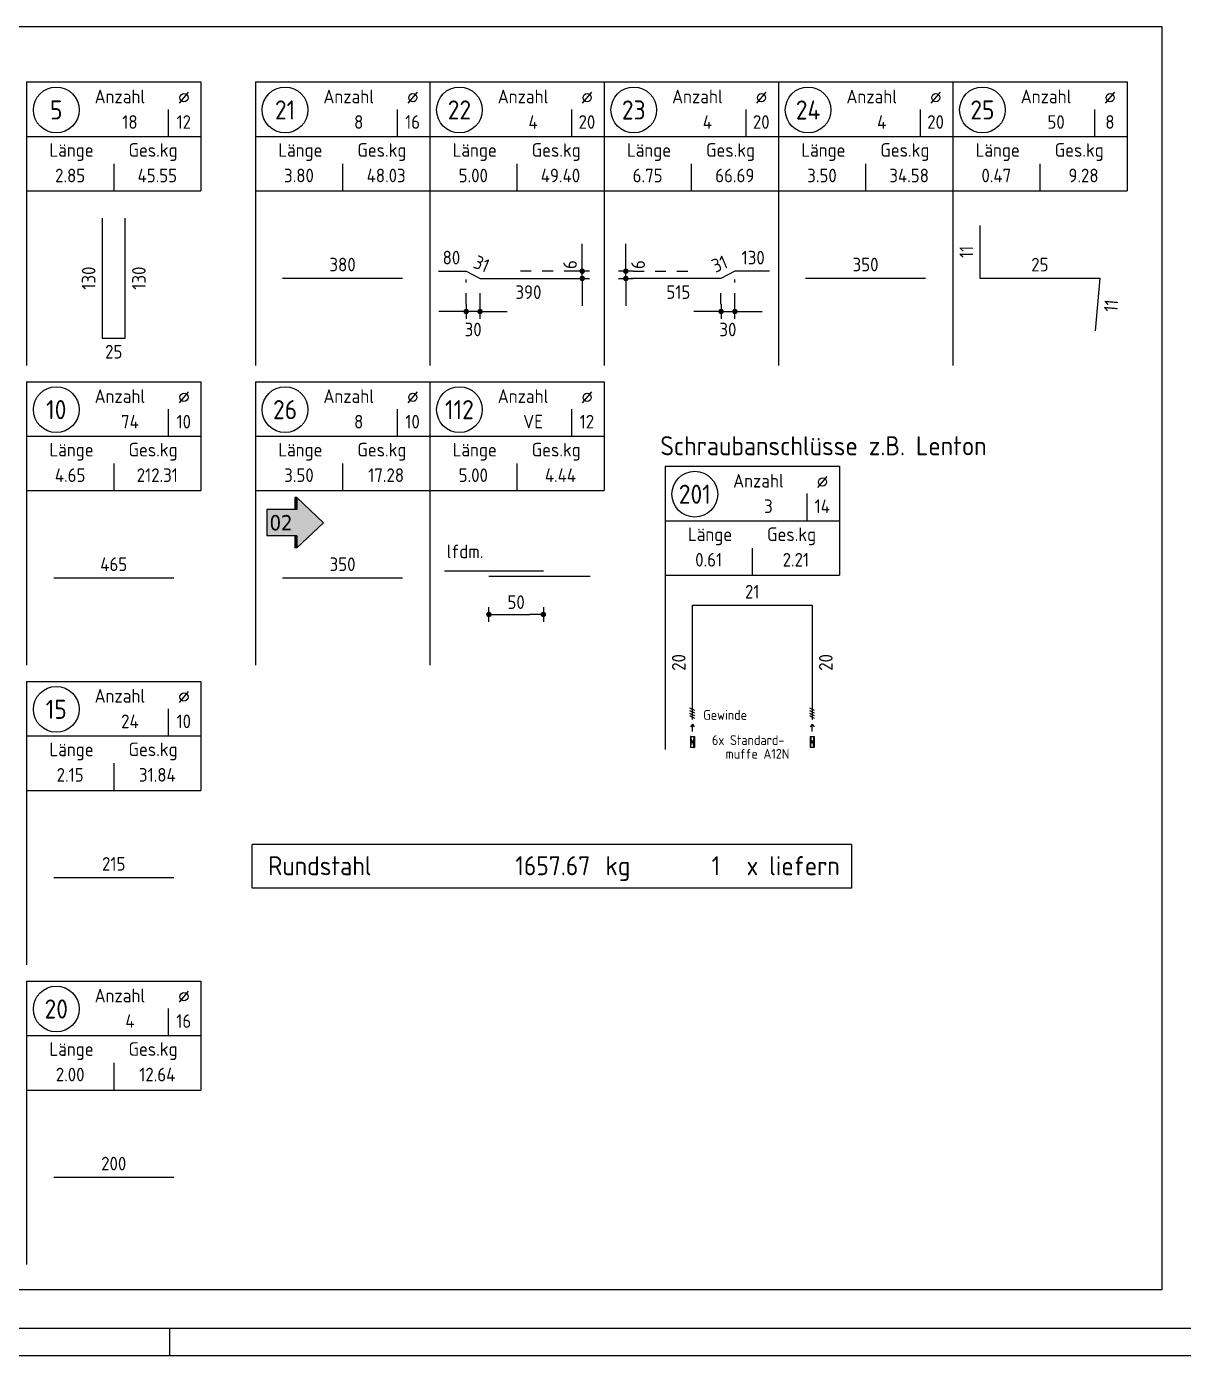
# Model space of a CAD drawing. Extents: x 44 to 147, y 26 to 69.
# Drawn here: x 92.52 to 103.14, y 36.03 to 48.22 of the extents above; entities that cross this region are included whole.
import ezdxf
from ezdxf.enums import TextEntityAlignment as Align

# ---------------------------------------------------------------- set-up
doc = ezdxf.new("R2010")
doc.units = 0
doc.header["$LTSCALE"] = 0.5
doc.linetypes.add('AUSGEZOGEN', pattern=[1000.01, 1000, 0.01])
doc.linetypes.add('HIDDEN4', pattern=[0.12, 0.02, -0.1])
for name, color, linetype in [('grau_hell', 7, 'Continuous'), ('INDEX', 7, 'Continuous'), ('MASSE', 7, 'Continuous'), ('OBJEKT', 7, 'Continuous'), ('RAHMEN', 7, 'Continuous'), ('RND', 7, 'Continuous'), ('RND_BILD', 7, 'Continuous'), ('STAHL', 7, 'Continuous'), ('TEXT', 7, 'Continuous')]:
    doc.layers.add(name, color=color, linetype=linetype)
doc.styles.add('helv', font='tahoma.ttf')
doc.styles.add('txt', font='isocp.shx')
doc.dimstyles.new('DOT_I', dxfattribs={"dimscale": 0.5, "dimtxt": 0.25, "dimasz": 0.25, "dimexe": 0.1, "dimexo": 0.3, "dimgap": 0.1, "dimtad": 1, "dimdec": 3, "dimzin": 3, "dimtxsty": 'txt', "dimblk": 'DOT', "dimblk1": 'DOT', "dimblk2": 'DOT', "dimsah": 1, "dimcen": 0.1, "dimse1": 1, "dimse2": 1, "dimazin": 0, "dimtfac": 1, "dimtdec": 4, "dimtix": 1, "dimtmove": 2, "dimatfit": 3, "dimfxl": 0, "dimtvp": 1, "dimtolj": 1, "dimtzin": 0, "dimarcsym": 0})

# ---------------------------------------------------------------- blocks, each defined once
blk = doc.blocks.new('A1-57-0')
at = {"layer": 'RAHMEN', "color": 5}
blk.add_line((2, 0.5), (137.4, 0.5), dxfattribs=at)
at = {"layer": 'RAHMEN', "color": 7}
blk.add_line((99.9, 0), (99.9, 0.5), dxfattribs=at)
at = {"layer": 'RAHMEN'}
blk.add_line((0, 0), (137.9, 0), dxfattribs=at)
blk = doc.blocks.new('DOT')
at = {"layer": 'MASSE', "color": 7, "linetype": 'Continuous'}
for p, q in [((0, 0), (-1, 0)), ((0, 0.54), (0, -0.54))]:
    blk.add_line(p, q, dxfattribs=at)
at = {"layer": 'MASSE', "color": 7, "linetype": 'Continuous', "const_width": 0.2}
blk.add_lwpolyline([(-0.1, 0, 1), (0.1, 0, 1)], format="xyb", close=True, dxfattribs=at)
blk = doc.blocks.new('*D48')
at = {"layer": 'DEFPOINTS', "color": 0, "linetype": 'AUSGEZOGEN', "transparency": 16777216}
for p in [(96.766, 43.178), (97.266, 43.178), (97.266, 42.828)]:
    blk.add_point(p, dxfattribs=at)
at = {"layer": 'RND', "color": 0, "linetype": 'AUSGEZOGEN', "lineweight": -2, "transparency": 16777216}
blk.add_line((96.891, 42.828), (97.141, 42.828), dxfattribs=at)
at = {"layer": 'RND', "color": 0, "linetype": 'AUSGEZOGEN', "lineweight": -2, "transparency": 16777216, "xscale": 0.125, "yscale": 0.125, "zscale": 0.125, "rotation": 180}
blk.add_blockref('DOT', (96.766, 42.828), dxfattribs=at)
at = {"layer": 'RND', "color": 0, "linetype": 'AUSGEZOGEN', "lineweight": -2, "transparency": 16777216, "xscale": 0.125, "yscale": 0.125, "zscale": 0.125}
blk.add_blockref('DOT', (97.266, 42.828), dxfattribs=at)
at = {"layer": 'RND', "color": 0, "linetype": 'AUSGEZOGEN', "transparency": 16777216, "insert": (97.016, 42.941), "char_height": 0.125, "attachment_point": 5, "style": 'txt'}
blk.add_mtext('\\A1;50', dxfattribs=at)
blk = doc.blocks.new('*D54')
at = {"layer": 'DEFPOINTS', "color": 0, "linetype": 'AUSGEZOGEN', "transparency": 16777216}
for p in [(97.623, 45.978), (97.623, 45.978), (97.623, 45.911)]:
    blk.add_point(p, dxfattribs=at)
at = {"layer": 'RND_BILD', "color": 0, "linetype": 'AUSGEZOGEN', "lineweight": -2, "transparency": 16777216}
for p, q in [((97.623, 46.103), (97.623, 46.228)), ((97.623, 45.911), (97.623, 45.978)), ((97.623, 45.786), (97.623, 45.661))]:
    blk.add_line(p, q, dxfattribs=at)
at = {"layer": 'RND_BILD', "color": 0, "linetype": 'AUSGEZOGEN', "lineweight": -2, "transparency": 16777216, "xscale": 0.125, "yscale": 0.125, "zscale": 0.125}
for p, rotation in [((97.623, 45.978), 270), ((97.623, 45.911), 90)]:
    blk.add_blockref('DOT', p, dxfattribs=dict(at, rotation=rotation))
at = {"layer": 'RND_BILD', "color": 0, "linetype": 'AUSGEZOGEN', "transparency": 16777216, "insert": (97.511, 46.039), "char_height": 0.125, "attachment_point": 5, "rotation": 90, "style": 'txt'}
blk.add_mtext('\\A1;6', dxfattribs=at)
blk = doc.blocks.new('*D55')
at = {"layer": 'DEFPOINTS', "color": 0, "linetype": 'AUSGEZOGEN', "transparency": 16777216}
for p in [(96.558, 45.608), (96.558, 45.608), (96.685, 45.608)]:
    blk.add_point(p, dxfattribs=at)
at = {"layer": 'MASSE', "color": 0, "linetype": 'AUSGEZOGEN', "lineweight": -2, "transparency": 16777216}
for p, q in [((96.433, 45.608), (96.308, 45.608)), ((96.685, 45.608), (96.558, 45.608)), ((96.81, 45.608), (96.935, 45.608))]:
    blk.add_line(p, q, dxfattribs=at)
at = {"layer": 'MASSE', "color": 0, "linetype": 'AUSGEZOGEN', "lineweight": -2, "transparency": 16777216, "xscale": 0.125, "yscale": 0.125, "zscale": 0.125}
blk.add_blockref('DOT', (96.558, 45.608), dxfattribs=at)
at = {"layer": 'MASSE', "color": 0, "linetype": 'AUSGEZOGEN', "lineweight": -2, "transparency": 16777216, "xscale": 0.125, "yscale": 0.125, "zscale": 0.125, "rotation": 180}
blk.add_blockref('DOT', (96.685, 45.608), dxfattribs=at)
at = {"layer": 'MASSE', "color": 0, "linetype": 'AUSGEZOGEN', "transparency": 16777216, "insert": (96.622, 45.443), "char_height": 0.125, "attachment_point": 5, "style": 'txt'}
blk.add_mtext('\\A1;30', dxfattribs=at)
blk = doc.blocks.new('*D56')
at = {"layer": 'DEFPOINTS', "color": 0, "linetype": 'AUSGEZOGEN', "transparency": 16777216}
for p in [(98.023, 45.978), (98.023, 45.978), (98.023, 45.911)]:
    blk.add_point(p, dxfattribs=at)
at = {"layer": 'RND_BILD', "color": 0, "linetype": 'AUSGEZOGEN', "lineweight": -2, "transparency": 16777216}
for p, q in [((98.023, 46.103), (98.023, 46.228)), ((98.023, 45.911), (98.023, 45.978)), ((98.023, 45.786), (98.023, 45.661))]:
    blk.add_line(p, q, dxfattribs=at)
at = {"layer": 'RND_BILD', "color": 0, "linetype": 'AUSGEZOGEN', "lineweight": -2, "transparency": 16777216, "xscale": 0.125, "yscale": 0.125, "zscale": 0.125}
for p, rotation in [((98.023, 45.978), 270), ((98.023, 45.911), 90)]:
    blk.add_blockref('DOT', p, dxfattribs=dict(at, rotation=rotation))
at = {"layer": 'RND_BILD', "color": 0, "linetype": 'AUSGEZOGEN', "transparency": 16777216, "insert": (98.136, 46.039), "char_height": 0.125, "attachment_point": 5, "rotation": 90, "style": 'txt'}
blk.add_mtext('\\A1;6', dxfattribs=at)
blk = doc.blocks.new('*D57')
at = {"layer": 'DEFPOINTS', "color": 0, "linetype": 'AUSGEZOGEN', "transparency": 16777216}
for p in [(98.897, 45.608), (99.024, 45.608), (99.024, 45.608)]:
    blk.add_point(p, dxfattribs=at)
at = {"layer": 'MASSE', "color": 0, "linetype": 'AUSGEZOGEN', "lineweight": -2, "transparency": 16777216}
for p, q in [((98.772, 45.608), (98.647, 45.608)), ((98.897, 45.608), (99.024, 45.608)), ((99.149, 45.608), (99.274, 45.608))]:
    blk.add_line(p, q, dxfattribs=at)
at = {"layer": 'MASSE', "color": 0, "linetype": 'AUSGEZOGEN', "lineweight": -2, "transparency": 16777216, "xscale": 0.125, "yscale": 0.125, "zscale": 0.125}
blk.add_blockref('DOT', (98.897, 45.608), dxfattribs=at)
at = {"layer": 'MASSE', "color": 0, "linetype": 'AUSGEZOGEN', "lineweight": -2, "transparency": 16777216, "xscale": 0.125, "yscale": 0.125, "zscale": 0.125, "rotation": 180}
blk.add_blockref('DOT', (99.024, 45.608), dxfattribs=at)
at = {"layer": 'MASSE', "color": 0, "linetype": 'AUSGEZOGEN', "transparency": 16777216, "insert": (98.96, 45.443), "char_height": 0.125, "attachment_point": 5, "style": 'txt'}
blk.add_mtext('\\A1;30', dxfattribs=at)
blk = doc.blocks.new('RND_LIS2')
at = {"layer": 'RND', "color": 3, "linetype": 'Continuous'}
for p, q in [((0, 0), (0, -5.2)), ((0, 0), (3.2, 0)), ((3.2, 0), (3.2, -2)), ((2.6, -0.503), (2.6, -1)), ((0, -1), (3.2, -1)), ((1.6, -1.503), (1.6, -2)), ((0, -2), (3.2, -2))]:
    blk.add_line(p, q, dxfattribs=at)
at = {"layer": 'RND', "color": 7, "linetype": 'Continuous'}
blk.add_line((2.805, -0.39), (2.973, -0.186), dxfattribs=at)
at = {"layer": 'RND', "color": 1, "linetype": 'Continuous'}
blk.add_circle((0.545, -0.513), 0.42, dxfattribs=at)
at = {"layer": 'RND', "color": 7, "linetype": 'Continuous'}
blk.add_circle((2.889, -0.288), 0.075, dxfattribs=at)
at = {"layer": 'RND', "color": 7, "linetype": 'Continuous', "style": 'txt'}
for s, p in [('Anzahl', (1.249, -0.391)), ('Länge', (0.42, -1.373)), ('Ges.kg', (1.872, -1.373))]:
    blk.add_text(s, height=0.25, dxfattribs=at).set_placement(p)
at = {"layer": 'RND', "color": 1, "linetype": 'Continuous', "style": 'txt'}
blk.add_attdef('POS1', text='', height=0.35, dxfattribs=at).set_placement((0.545, -0.513), align=Align.MIDDLE)
at = {"layer": 'RND', "color": 7, "linetype": 'Continuous', "style": 'txt'}
for tag, p in [('STK1', (1.897, -0.859)), ('DS1', (2.885, -0.859)), ('LANG1', (0.8, -1.841)), ('GEW', (2.4, -1.841))]:
    blk.add_attdef(tag, text='', height=0.25, dxfattribs=at).set_placement(p, align=Align.CENTER)
blk = doc.blocks.new('Muffe%%C28')
at = {"layer": 'STAHL', "color": 102, "linetype": 'AUSGEZOGEN'}
for p, q in [((-0.01, 0.117), (-0.011, 0.116)), ((-0.011, 0.116), (-0.011, 0.017)), ((-0.011, 0.017), (-0.01, 0.016)), ((0.025, 0.117), (-0.01, 0.117)), ((-0.01, 0.016), (0.025, 0.016)), ((-0.007, 0.116), (-0.008, 0.117)), ((-0.007, 0.017), (-0.008, 0.016)), ((-0.007, 0.116), (-0.002, 0.072)), ((-0.007, 0.017), (-0.002, 0.061)), ((0.018, 0.07), (-0.003, 0.07)), ((-0.003, 0.063), (0.018, 0.063)), ((-0.002, 0.072), (-0.002, 0.066)), ((-0.002, 0.061), (-0.002, 0.066)), ((0.022, 0.116), (0.017, 0.072)), ((0.017, 0.072), (0.017, 0.066)), ((0.017, 0.061), (0.017, 0.066)), ((0.022, 0.017), (0.017, 0.061)), ((0.022, 0.116), (0.023, 0.117)), ((0.022, 0.017), (0.023, 0.016)), ((0.026, 0.116), (0.025, 0.117)), ((0.025, 0.016), (0.026, 0.017)), ((0.026, 0.116), (0.026, 0.017))]:
    blk.add_line(p, q, dxfattribs=at)
at = {"layer": 'TEXT', "color": 102, "linetype": 'AUSGEZOGEN'}
for p, q in [((-0.002, 0.074), (0.017, 0.074)), ((-0.002, 0.059), (0.017, 0.059))]:
    blk.add_line(p, q, dxfattribs=at)
blk = doc.blocks.new('RND_SUM')
at = {"layer": 'RND', "color": 5, "linetype": 'Continuous'}
for p, q in [((0, 0), (0, 0.8)), ((11, 0.8), (0, 0.8)), ((11, 0.8), (11, 0)), ((11, 0), (0, 0))]:
    blk.add_line(p, q, dxfattribs=at)
at = {"layer": 'RND', "color": 1, "linetype": 'Continuous', "style": 'txt'}
for s, p in [('Rundstahl', (0.292, 0.235)), ('kg', (6.483, 0.235))]:
    blk.add_text(s, height=0.35, dxfattribs=at).set_placement(p)
blk.add_text('x liefern', height=0.35, dxfattribs=at).set_placement((10.784, 0.235), align=Align.RIGHT)
for tag, p in [('RND-S', (6.203, 0.235)), ('RND-Z', (8.59, 0.235))]:
    blk.add_attdef(tag, text='', height=0.35, dxfattribs=at).set_placement(p, align=Align.RIGHT)
blk = doc.blocks.new('hin_ind5')
at = {"layer": 'grau_hell', "linetype": 'AUSGEZOGEN'}
h = blk.add_hatch(color=9, dxfattribs=at)
h.dxf.hatch_style = 2
h.paths.add_polyline_path([(0, 0), (0.619, -0.577), (0.619, -0.3), (1.306, -0.3), (1.306, 0.3), (0.619, 0.3), (0.619, 0.577)])
h.paths.add_polyline_path([(0.34, -0.274), (1.311, -0.274), (1.311, 0.274), (0.34, 0.274)], flags=9)
at = {"layer": 'OBJEKT', "linetype": 'AUSGEZOGEN'}
for points in [[(0.619, 0.3), (0.66, 0.3), (0.66, 0.577), (0.619, 0.577)], [(0.619, -0.577), (0.66, -0.577), (0.66, -0.3), (0.619, -0.3)]]:
    blk.add_hatch(color=1, dxfattribs=at).paths.add_polyline_path(points)
at = {"layer": 'OBJEKT', "color": 1, "linetype": 'AUSGEZOGEN'}
for p, q in [((0, 0), (0.619, 0.577)), ((0.619, 0.577), (0.619, 0.3)), ((0.619, 0.577), (0.66, 0.577)), ((0.66, 0.577), (0.66, 0.3)), ((0, 0), (0.619, -0.577)), ((0.619, 0.3), (1.306, 0.3)), ((1.306, 0.3), (1.306, -0.3)), ((0.619, -0.3), (0.619, -0.577)), ((0.619, -0.3), (1.306, -0.3)), ((0.66, -0.3), (0.66, -0.577))]:
    blk.add_line(p, q, dxfattribs=at)
at = {"layer": 'OBJEKT', "color": 7, "linetype": 'AUSGEZOGEN'}
blk.add_line((0.619, -0.577), (0.66, -0.577), dxfattribs=at)
at = {"layer": 'INDEX', "color": 1, "linetype": 'Continuous', "style": 'helv'}
blk.add_attdef('INDEX', text='', height=0.35, rotation=360, dxfattribs=at).set_placement((1.259, 0), align=Align.MIDDLE_RIGHT)

msp = doc.modelspace()

# ---------------------------------------------------------------- linework, layer by layer
at = {"layer": 'RND', "color": 1, "linetype": 'AUSGEZOGEN'}
for points in [[(96.3602, 43.2281), (97.2662, 43.2281)], [(96.7662, 43.1781), (97.6972, 43.1781)]]:
    msp.add_lwpolyline(points, dxfattribs=at)
at = {"layer": 'RND_BILD', "color": 7, "linetype": 'HIDDEN4'}
for p, q in [((97.5558, 45.9778), (96.9625, 45.9778)), ((98.0908, 45.9778), (98.684, 45.9778)), ((96.5583, 45.6755), (96.5583, 45.901)), ((96.6854, 45.6755), (96.6854, 45.8502)), ((98.8965, 45.6755), (98.8965, 45.8502)), ((99.0237, 45.6755), (99.0237, 45.901))]:
    msp.add_line(p, q, dxfattribs=at)
at = {"layer": 'RND_BILD', "color": 1, "linetype": 'AUSGEZOGEN'}
for points in [[(93.2175, 46.4641), (93.2175, 45.3641), (93.429, 45.3641), (93.429, 46.4641)], [(101.2733, 46.3972), (101.2733, 45.9132), (102.3733, 45.9132), (102.3311, 45.431)], [(96.3036, 45.9778), (96.5583, 45.9778), (96.6854, 45.911), (97.5733, 45.911)], [(99.3429, 45.9778), (99.0237, 45.9778), (98.8965, 45.911), (98.0733, 45.911)], [(94.8733, 45.9141), (95.9733, 45.9141)], [(99.6733, 45.9141), (100.7733, 45.9141)], [(92.7733, 43.1641), (93.8733, 43.1641)], [(94.8733, 43.1641), (95.9733, 43.1641)], [(98.6335, 41.8643), (98.6335, 42.9119), (99.7335, 42.9119), (99.7335, 41.8643)], [(92.7733, 40.4141), (93.8733, 40.4141)], [(92.7733, 37.6641), (93.8733, 37.6641)]]:
    msp.add_lwpolyline(points, dxfattribs=at)
at = {"layer": 'TEXT', "color": 102, "linetype": 'AUSGEZOGEN'}
for p, q in [((98.6555, 41.9457), (98.6114, 41.9684)), ((99.7555, 41.9457), (99.7114, 41.9684)), ((98.6555, 41.9217), (98.6114, 41.9444)), ((98.6555, 41.8977), (98.6114, 41.9204)), ((98.6555, 41.8737), (98.6114, 41.8964)), ((99.7555, 41.9217), (99.7114, 41.9444)), ((99.7555, 41.8977), (99.7114, 41.9204)), ((99.7555, 41.8737), (99.7114, 41.8964)), ((98.6337, 41.8209), (98.6156, 41.7957)), ((98.6337, 41.8209), (98.6517, 41.7957)), ((98.6337, 41.7537), (98.6337, 41.8209)), ((99.7337, 41.8209), (99.7156, 41.7957)), ((99.7337, 41.8209), (99.7517, 41.7957)), ((99.7337, 41.7537), (99.7337, 41.8209))]:
    msp.add_line(p, q, dxfattribs=at)
at = {"layer": 'TEXT', "color": 1, "linetype": 'AUSGEZOGEN'}
msp.add_lwpolyline([(85.8031, 48.2227), (102.9433, 48.2227), (102.9433, 36.6302), (85.8031, 36.6302)], close=True, dxfattribs=at)

# ---------------------------------------------------------------- block references
at = {"layer": 'INDEX', "color": 7, "linetype": 'AUSGEZOGEN'}
ref = msp.add_blockref('hin_ind5', (95.2499, 43.6701), dxfattribs=dict(at, xscale=-0.4, yscale=0.4, zscale=0.4))
ref.add_attrib('INDEX', '02', dxfattribs={"color": 1, "linetype": 'Continuous', "height": 0.14, "rotation": 360, "style": 'helv'}).set_placement((94.9642, 43.6701), align=Align.MIDDLE_RIGHT)
at = {"layer": 'OBJEKT', "color": 7, "linetype": 'AUSGEZOGEN', "xscale": -1}
for p in [(98.6411, 41.5916), (99.7411, 41.5916)]:
    msp.add_blockref('Muffe%%C28', p, dxfattribs=at)
at = {"layer": 'RAHMEN', "color": 7, "linetype": 'AUSGEZOGEN', "xscale": 0.5, "yscale": 0.5, "zscale": 0.5}
msp.add_blockref('A1-57-0', (43.8878, 36.0287), dxfattribs=at)
at = {"layer": 'RND_BILD', "color": 7, "linetype": 'AUSGEZOGEN', "xscale": 0.5, "yscale": 0.5, "zscale": 0.5}
for name, p, values in [('RND_LIS2', (92.5233, 47.7141), {'POS1': '5', 'STK1': '18', 'DS1': '12', 'LANG1': '2.85', 'GEW': '45.55'}), ('RND_LIS2', (96.2233, 47.7141), {'POS1': '22', 'STK1': '4', 'DS1': '20', 'LANG1': '5.00', 'GEW': '49.40'}), ('RND_LIS2', (97.8233, 47.7141), {'POS1': '23', 'STK1': '4', 'DS1': '20', 'LANG1': '6.75', 'GEW': '66.69'}), ('RND_LIS2', (99.4233, 47.7141), {'POS1': '24', 'STK1': '4', 'DS1': '20', 'LANG1': '3.50', 'GEW': '34.58'}), ('RND_LIS2', (101.0233, 47.7141), {'POS1': '25', 'STK1': '50', 'DS1': '8', 'LANG1': '0.47', 'GEW': '9.28'}), ('RND_LIS2', (92.5233, 44.9641), {'POS1': '10', 'STK1': '74', 'DS1': '10', 'LANG1': '4.65', 'GEW': '212.31'}), ('RND_LIS2', (94.6233, 44.9641), {'POS1': '26', 'STK1': '8', 'DS1': '10', 'LANG1': '3.50', 'GEW': '17.28'}), ('RND_LIS2', (96.2233, 44.9641), {'POS1': '112', 'STK1': 'VE', 'DS1': '12', 'LANG1': '5.00', 'GEW': '4.44'}), ('RND_LIS2', (98.3835, 44.1881), {'POS1': '201', 'STK1': '3', 'DS1': '14', 'LANG1': '0.61', 'GEW': '2.21'}), ('RND_LIS2', (92.5233, 42.2141), {'POS1': '15', 'STK1': '24', 'DS1': '10', 'LANG1': '2.15', 'GEW': '31.84'}), ('RND_SUM', (94.5948, 40.3175), {'RND-S': '1657.67', 'RND-Z': '1'}), ('RND_LIS2', (92.5233, 39.4641), {'POS1': '20', 'STK1': '4', 'DS1': '16', 'LANG1': '2.00', 'GEW': '12.64'})]:
    msp.add_blockref(name, p, dxfattribs=at).add_auto_attribs(values)
at = {"layer": 'RND_BILD', "color": 6, "linetype": 'AUSGEZOGEN', "xscale": 0.5, "yscale": 0.5, "zscale": 0.5}
msp.add_blockref('RND_LIS2', (94.6233, 47.7141), dxfattribs=at).add_auto_attribs({'POS1': '21', 'STK1': '8', 'DS1': '16', 'LANG1': '3.80', 'GEW': '48.03'})

# ---------------------------------------------------------------- texts
at = {"layer": 'RND_BILD', "color": 7, "linetype": 'AUSGEZOGEN', "style": 'txt'}
for s, p in [('380', (95.4233, 46.0391)), ('80', (96.4225, 46.1028)), ('130', (99.1918, 46.1028)), ('350', (100.2233, 46.0391)), ('25', (101.8233, 46.0382)), ('390', (97.1293, 45.786)), ('515', (98.5051, 45.786)), ('25', (93.3233, 45.2391)), ('465', (93.3233, 43.2891)), ('350', (95.4233, 43.2891)), ('21', (99.1835, 43.0369)), ('215', (93.3233, 40.5391)), ('200', (93.3233, 37.7891))]:
    msp.add_text(s, height=0.125, dxfattribs=at).set_placement(p, align=Align.MIDDLE)
for s, rotation, p in [('31', 337.16062, (96.6993, 46.0451)), ('31', 22.83938, (98.8826, 46.0451)), ('11', 90, (101.1483, 46.1552)), ('130', 90, (93.0925, 45.9141)), ('130', 90, (93.554, 45.9141)), ('11', 85, (102.4767, 45.6612)), ('20', 90, (98.5085, 42.3881)), ('20', 90, (99.8585, 42.3881))]:
    msp.add_text(s, height=0.125, rotation=rotation, dxfattribs=at).set_placement(p, align=Align.MIDDLE)
at = {"layer": 'TEXT', "color": 1, "linetype": 'AUSGEZOGEN', "style": 'txt'}
msp.add_text('Schraubanschlüsse z.B. Lenton', height=0.175, dxfattribs=at).set_placement((98.3401, 44.2885))
at = {"layer": 'TEXT', "color": 7, "linetype": 'AUSGEZOGEN', "style": 'txt'}
msp.add_text('lfdm.', height=0.125, dxfattribs=at).set_placement((96.3785, 43.3441))
at = {"layer": 'TEXT', "color": 102, "linetype": 'Continuous', "style": 'txt'}
for s, p in [('Gewinde', (98.7333, 41.8608)), ('6x Standard-', (98.8135, 41.6301)), ('muffe A12N', (98.9374, 41.5044))]:
    msp.add_text(s, height=0.09, dxfattribs=at).set_placement(p)

# ---------------------------------------------------------------- dimensions: what is measured, and where the dimension line sits
at = {"layer": 'MASSE', "color": 7, "linetype": 'AUSGEZOGEN'}
dim = msp.add_linear_dim(base=(96.5583, 45.608), p1=(96.6854, 45.608), p2=(96.5583, 45.608), text='30', dimstyle='DOT_I', override={"dimdec": 1, "dimlfac": 100}, dxfattribs=at)
dim.commit()
dim.dimension.update_dxf_attribs({"geometry": '*D55', "text_midpoint": (96.6218, 45.4432), "dimtype": 160})
dim = msp.add_linear_dim(base=(99.0237, 45.608), p1=(98.8965, 45.608), p2=(99.0237, 45.608), angle=180, text='30', dimstyle='DOT_I', override={"dimdec": 1, "dimlfac": 100}, dxfattribs=at)
dim.commit()
dim.dimension.update_dxf_attribs({"geometry": '*D57', "text_midpoint": (98.9601, 45.4432), "dimtype": 160})
at = {"layer": 'RND', "color": 7, "linetype": 'AUSGEZOGEN'}
dim = msp.add_linear_dim(base=(97.2662, 42.8281), p1=(96.7662, 43.1781), p2=(97.2662, 43.1781), dimstyle='DOT_I', override={"dimdec": 0, "dimlfac": 100}, dxfattribs=at)
dim.commit()
dim.dimension.update_dxf_attribs({"geometry": '*D48', "text_midpoint": (97.0162, 42.9406)})
at = {"layer": 'RND_BILD', "color": 7, "linetype": 'AUSGEZOGEN'}
for base, p1, p2, picture, middle in [((97.6233, 45.9778), (97.6233, 45.911), (97.6233, 45.9778), '*D54', (97.5108, 46.0387)), ((98.0233, 45.9778), (98.0233, 45.911), (98.0233, 45.9778), '*D56', (98.1358, 46.0387))]:
    dim = msp.add_linear_dim(base=base, p1=p1, p2=p2, angle=90, text='6', dimstyle='DOT_I', override={"dimdec": 0, "dimlfac": 100}, dxfattribs=at)
    dim.commit()
    dim.dimension.update_dxf_attribs({"geometry": picture, "text_midpoint": middle, "dimtype": 160})

doc.saveas('drawing.dxf')
